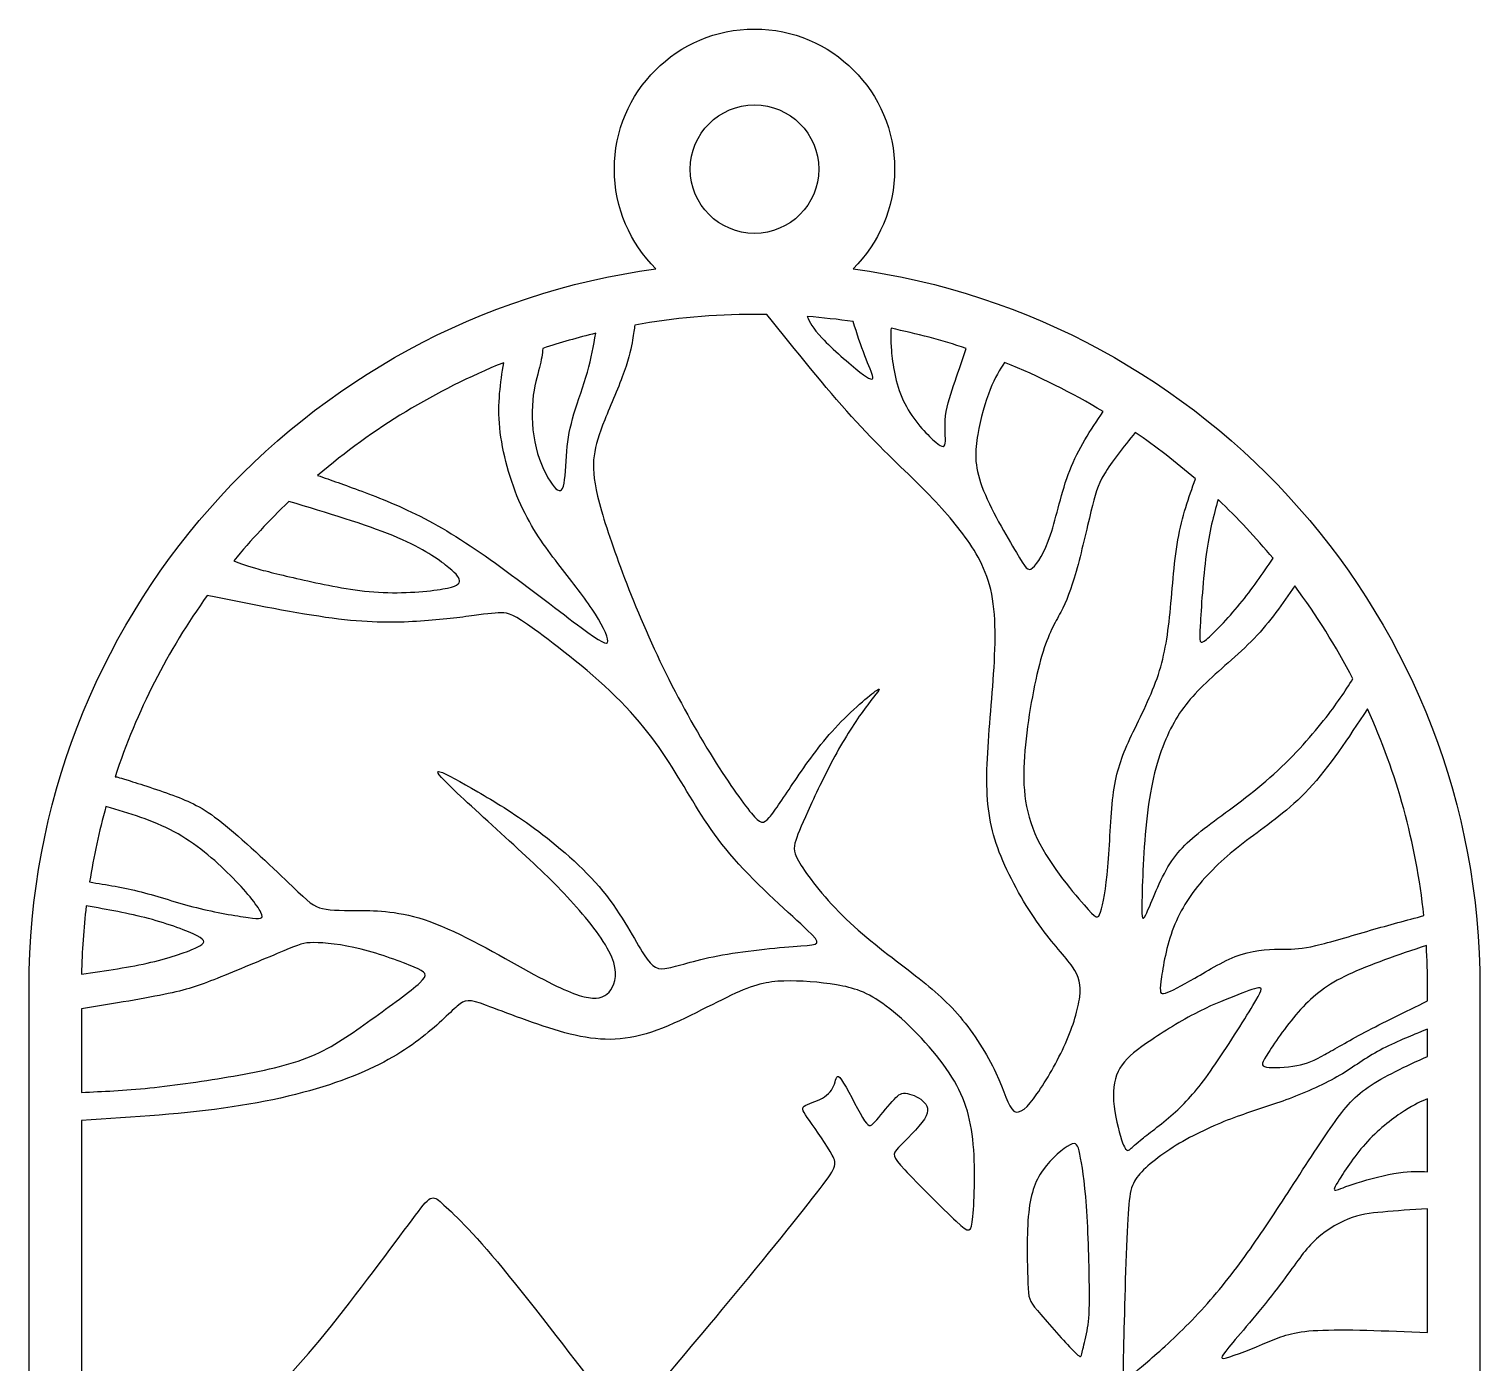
# Model space of a CAD drawing. Header units: centimetres. Extents: x 1 to 126, y -110 to -2.
# Drawn here: x 57.67 to 64.21, y -8.53 to -2.52 of the extents above; entities that cross this region are included whole.
import ezdxf

# ---------------------------------------------------------------- set-up
doc = ezdxf.new("R2010")
doc.units = ezdxf.units.CM
doc.header["$MEASUREMENT"] = 0
doc.layers.add('layer 1', color=7, linetype='Continuous')

msp = doc.modelspace()

# ---------------------------------------------------------------- linework, layer by layer
at = {"layer": 'layer 1', "color": 250}
for points, knots in [([(60.50018, -3.59826), (58.90458, -3.81498), (57.67475, -5.18259), (57.67475, -6.83763), (57.67475, -6.83763), (57.67475, -6.83763), (57.67475, -12.51751), (57.67475, -12.51751), (57.67475, -12.51751), (57.67475, -12.51751), (64.21377, -12.51751), (64.21377, -12.51751), (64.21377, -12.51751), (64.21377, -12.51751), (64.21377, -6.83763), (64.21377, -6.83763), (64.21377, -6.83763), (64.21377, -5.18259), (62.98395, -3.81498), (61.38834, -3.59826), (61.38834, -3.59826), (61.50413, -3.48376), (61.57589, -3.32485), (61.57589, -3.14914), (61.57589, -3.14914), (61.57589, -2.80029), (61.29311, -2.51751), (60.94426, -2.51751), (60.94426, -2.51751), (60.59541, -2.51751), (60.31263, -2.80029), (60.31263, -3.14914), (60.31263, -3.14914), (60.31263, -3.32485), (60.38439, -3.48376), (60.50018, -3.59826)], [0, 0, 0, 0, 0.1, 0.1, 0.1, 0.1, 0.2, 0.2, 0.2, 0.2, 0.3, 0.3, 0.3, 0.3, 0.4, 0.4, 0.4, 0.4, 0.5, 0.5, 0.5, 0.5, 0.6, 0.6, 0.6, 0.6, 0.7, 0.7, 0.7, 0.7, 0.8, 0.8, 0.8, 0.8, 1, 1, 1, 1]), ([(60.94426, -3.43861), (61.10413, -3.43861), (61.23373, -3.30901), (61.23373, -3.14914), (61.23373, -3.14914), (61.23373, -2.98927), (61.10413, -2.85967), (60.94426, -2.85967), (60.94426, -2.85967), (60.78439, -2.85967), (60.65479, -2.98927), (60.65479, -3.14914), (60.65479, -3.14914), (60.65479, -3.30901), (60.78439, -3.43861), (60.94426, -3.43861)], [0, 0, 0, 0, 0.2, 0.2, 0.2, 0.2, 0.4, 0.4, 0.4, 0.4, 0.6, 0.6, 0.6, 0.6, 1, 1, 1, 1]), ([(60.40467, -3.85193), (60.57978, -3.8205), (60.7601, -3.80409), (60.94426, -3.80409), (60.94426, -3.80409), (60.96299, -3.80409), (60.98167, -3.80426), (61.00031, -3.80459), (61.00031, -3.80459), (61.13232, -3.96944), (61.26433, -4.13428), (61.38201, -4.26421), (61.38201, -4.26421), (61.4997, -4.39415), (61.60305, -4.48919), (61.68733, -4.57312), (61.68733, -4.57312), (61.77162, -4.65706), (61.83683, -4.7299), (61.89336, -4.80759), (61.89336, -4.80759), (61.9499, -4.88528), (61.99777, -4.96783), (62.01718, -5.08611), (62.01718, -5.08611), (62.03661, -5.20438), (62.02759, -5.35838), (62.0158, -5.50856), (62.0158, -5.50856), (62.004, -5.65874), (61.98944, -5.80511), (61.99152, -5.92582), (61.99152, -5.92582), (61.9936, -6.04652), (62.01233, -6.14155), (62.05534, -6.24734), (62.05534, -6.24734), (62.09835, -6.35313), (62.16564, -6.46967), (62.22738, -6.55604), (62.22738, -6.55604), (62.28911, -6.6424), (62.3453, -6.69859), (62.37721, -6.74437), (62.37721, -6.74437), (62.40912, -6.79015), (62.41675, -6.82553), (62.40981, -6.88033), (62.40981, -6.88033), (62.40288, -6.93513), (62.38138, -7.00936), (62.34565, -7.08983), (62.34565, -7.08983), (62.30992, -7.1703), (62.25998, -7.25701), (62.21731, -7.31771), (62.21731, -7.31771), (62.17465, -7.3784), (62.13927, -7.41308), (62.11326, -7.39471), (62.11326, -7.39471), (62.08725, -7.37632), (62.0706, -7.30487), (62.0321, -7.22197), (62.0321, -7.22197), (61.9936, -7.13908), (61.93325, -7.04474), (61.87047, -6.97017), (61.87047, -6.97017), (61.8077, -6.89559), (61.74248, -6.84079), (61.65334, -6.77177), (61.65334, -6.77177), (61.5642, -6.70275), (61.45114, -6.61951), (61.35784, -6.53002), (61.35784, -6.53002), (61.26453, -6.44053), (61.19101, -6.34481), (61.15458, -6.28723), (61.15458, -6.28723), (61.11817, -6.22965), (61.11886, -6.21023), (61.12996, -6.17555), (61.12996, -6.17555), (61.14106, -6.14086), (61.16256, -6.09091), (61.19655, -6.01738), (61.19655, -6.01738), (61.23054, -5.94385), (61.27702, -5.84674), (61.3235, -5.76418), (61.3235, -5.76418), (61.36998, -5.68164), (61.41646, -5.61366), (61.4546, -5.56301), (61.4546, -5.56301), (61.49276, -5.51238), (61.52258, -5.47908), (61.4945, -5.49851), (61.4945, -5.49851), (61.4664, -5.51792), (61.38038, -5.59007), (61.30789, -5.66846), (61.30789, -5.66846), (61.2354, -5.74684), (61.17643, -5.83147), (61.12684, -5.905), (61.12684, -5.905), (61.07724, -5.97854), (61.03701, -6.04097), (61.01065, -6.07184), (61.01065, -6.07184), (60.98428, -6.10271), (60.9718, -6.10201), (60.93052, -6.05241), (60.93052, -6.05241), (60.88925, -6.00282), (60.81919, -5.90431), (60.74392, -5.78188), (60.74392, -5.78188), (60.66865, -5.65944), (60.58819, -5.51307), (60.51813, -5.36636), (60.51813, -5.36636), (60.44806, -5.21964), (60.3884, -5.07258), (60.34054, -4.94389), (60.34054, -4.94389), (60.29268, -4.81522), (60.2566, -4.70493), (60.23718, -4.62377), (60.23718, -4.62377), (60.21776, -4.5426), (60.21499, -4.49057), (60.22123, -4.44132), (60.22123, -4.44132), (60.22748, -4.39207), (60.24273, -4.34559), (60.26944, -4.279), (60.26944, -4.279), (60.29615, -4.21241), (60.33429, -4.12569), (60.35753, -4.06049), (60.35753, -4.06049), (60.38077, -3.99528), (60.38909, -3.95158), (60.39446, -3.92041), (60.39446, -3.92041), (60.39984, -3.88923), (60.40225, -3.87057), (60.40467, -3.85193)], [0, 0, 0, 0, 0.025641, 0.025641, 0.025641, 0.025641, 0.0512821, 0.0512821, 0.0512821, 0.0512821, 0.0769231, 0.0769231, 0.0769231, 0.0769231, 0.1025641, 0.1025641, 0.1025641, 0.1025641, 0.1282051, 0.1282051, 0.1282051, 0.1282051, 0.1538462, 0.1538462, 0.1538462, 0.1538462, 0.1794872, 0.1794872, 0.1794872, 0.1794872, 0.2051282, 0.2051282, 0.2051282, 0.2051282, 0.2307692, 0.2307692, 0.2307692, 0.2307692, 0.2564103, 0.2564103, 0.2564103, 0.2564103, 0.2820513, 0.2820513, 0.2820513, 0.2820513, 0.3076923, 0.3076923, 0.3076923, 0.3076923, 0.3333333, 0.3333333, 0.3333333, 0.3333333, 0.3589744, 0.3589744, 0.3589744, 0.3589744, 0.3846154, 0.3846154, 0.3846154, 0.3846154, 0.4102564, 0.4102564, 0.4102564, 0.4102564, 0.4358974, 0.4358974, 0.4358974, 0.4358974, 0.4615385, 0.4615385, 0.4615385, 0.4615385, 0.4871795, 0.4871795, 0.4871795, 0.4871795, 0.5128205, 0.5128205, 0.5128205, 0.5128205, 0.5384615, 0.5384615, 0.5384615, 0.5384615, 0.5641026, 0.5641026, 0.5641026, 0.5641026, 0.5897436, 0.5897436, 0.5897436, 0.5897436, 0.6153846, 0.6153846, 0.6153846, 0.6153846, 0.6410256, 0.6410256, 0.6410256, 0.6410256, 0.6666667, 0.6666667, 0.6666667, 0.6666667, 0.6923077, 0.6923077, 0.6923077, 0.6923077, 0.7179487, 0.7179487, 0.7179487, 0.7179487, 0.7435897, 0.7435897, 0.7435897, 0.7435897, 0.7692308, 0.7692308, 0.7692308, 0.7692308, 0.7948718, 0.7948718, 0.7948718, 0.7948718, 0.8205128, 0.8205128, 0.8205128, 0.8205128, 0.8461538, 0.8461538, 0.8461538, 0.8461538, 0.8717949, 0.8717949, 0.8717949, 0.8717949, 0.8974359, 0.8974359, 0.8974359, 0.8974359, 0.9230769, 0.9230769, 0.9230769, 0.9230769, 0.9487179, 0.9487179, 0.9487179, 0.9487179, 1, 1, 1, 1]), ([(61.47715, -4.0865), (61.47888, -4.1028), (61.4657, -4.10003), (61.41957, -4.06396), (61.41957, -4.06396), (61.37345, -4.02788), (61.29437, -3.95851), (61.24932, -3.91119), (61.24932, -3.91119), (61.20426, -3.86386), (61.19324, -3.83857), (61.18222, -3.81328), (61.18222, -3.81328), (61.25163, -3.81866), (61.3204, -3.82639), (61.38843, -3.83637), (61.38843, -3.83637), (61.40632, -3.89072), (61.42422, -3.94508), (61.4415, -3.98996), (61.4415, -3.98996), (61.45877, -4.03482), (61.47542, -4.07019), (61.47715, -4.0865)], [0, 0, 0, 0, 0.1428571, 0.1428571, 0.1428571, 0.1428571, 0.2857143, 0.2857143, 0.2857143, 0.2857143, 0.4285714, 0.4285714, 0.4285714, 0.4285714, 0.5714286, 0.5714286, 0.5714286, 0.5714286, 0.7142857, 0.7142857, 0.7142857, 0.7142857, 1, 1, 1, 1]), ([(60.19173, -4.06357), (60.17406, -4.12569), (60.1484, -4.19367), (60.1307, -4.25264), (60.1307, -4.25264), (60.11301, -4.3116), (60.1033, -4.36155), (60.09809, -4.42051), (60.09809, -4.42051), (60.0929, -4.47947), (60.0922, -4.54746), (60.08318, -4.57833), (60.08318, -4.57833), (60.07416, -4.60919), (60.05682, -4.60295), (60.03254, -4.56966), (60.03254, -4.56966), (60.00826, -4.53636), (59.97705, -4.47601), (59.95971, -4.4056), (59.95971, -4.4056), (59.94236, -4.33519), (59.9389, -4.25472), (59.94479, -4.1909), (59.94479, -4.1909), (59.95069, -4.12708), (59.96595, -4.07991), (59.97515, -4.04369), (59.97515, -4.04369), (59.98436, -4.00749), (59.98751, -3.98224), (59.99067, -3.95699), (59.99067, -3.95699), (60.06869, -3.93117), (60.14812, -3.90844), (60.22881, -3.88894), (60.22881, -3.88894), (60.21911, -3.9452), (60.20942, -4.00145), (60.19173, -4.06357)], [0, 0, 0, 0, 0.0909091, 0.0909091, 0.0909091, 0.0909091, 0.1818182, 0.1818182, 0.1818182, 0.1818182, 0.2727273, 0.2727273, 0.2727273, 0.2727273, 0.3636364, 0.3636364, 0.3636364, 0.3636364, 0.4545455, 0.4545455, 0.4545455, 0.4545455, 0.5454545, 0.5454545, 0.5454545, 0.5454545, 0.6363636, 0.6363636, 0.6363636, 0.6363636, 0.7272727, 0.7272727, 0.7272727, 0.7272727, 0.8181818, 0.8181818, 0.8181818, 0.8181818, 1, 1, 1, 1]), ([(61.61415, -4.19125), (61.57808, -4.1139), (61.56629, -4.02441), (61.56128, -3.96828), (61.56128, -3.96828), (61.55627, -3.91215), (61.55804, -3.88935), (61.55982, -3.86657), (61.55982, -3.86657), (61.67511, -3.89033), (61.78802, -3.92064), (61.89813, -3.95708), (61.89813, -3.95708), (61.8821, -4.00519), (61.86605, -4.0533), (61.84831, -4.10441), (61.84831, -4.10441), (61.83058, -4.15552), (61.81116, -4.20963), (61.80526, -4.26131), (61.80526, -4.26131), (61.79937, -4.31299), (61.807, -4.36224), (61.80353, -4.38478), (61.80353, -4.38478), (61.80006, -4.40733), (61.7855, -4.40317), (61.74803, -4.36849), (61.74803, -4.36849), (61.71058, -4.3338), (61.65023, -4.26859), (61.61415, -4.19125)], [0, 0, 0, 0, 0.1111111, 0.1111111, 0.1111111, 0.1111111, 0.2222222, 0.2222222, 0.2222222, 0.2222222, 0.3333333, 0.3333333, 0.3333333, 0.3333333, 0.4444444, 0.4444444, 0.4444444, 0.4444444, 0.5555556, 0.5555556, 0.5555556, 0.5555556, 0.6666667, 0.6666667, 0.6666667, 0.6666667, 0.7777778, 0.7777778, 0.7777778, 0.7777778, 1, 1, 1, 1]), ([(59.79622, -4.31461), (59.8071, -4.42537), (59.84317, -4.55578), (59.89138, -4.66226), (59.89138, -4.66226), (59.93959, -4.76875), (59.99994, -4.85129), (60.05752, -4.92621), (60.05752, -4.92621), (60.1151, -5.00112), (60.1699, -5.06842), (60.21221, -5.13189), (60.21221, -5.13189), (60.25452, -5.19536), (60.28436, -5.25502), (60.28366, -5.27653), (60.28366, -5.27653), (60.28297, -5.29803), (60.25175, -5.28138), (60.16331, -5.21582), (60.16331, -5.21582), (60.07486, -5.15027), (59.92918, -5.03581), (59.80085, -4.94286), (59.80085, -4.94286), (59.67252, -4.84991), (59.56153, -4.77845), (59.45678, -4.72366), (59.45678, -4.72366), (59.35204, -4.66885), (59.25353, -4.6307), (59.17437, -4.60113), (59.17437, -4.60113), (59.09521, -4.57155), (59.0354, -4.55055), (58.97557, -4.52955), (58.97557, -4.52955), (59.2237, -4.31773), (59.50639, -4.1452), (59.81401, -4.02162), (59.81401, -4.02162), (59.79969, -4.11273), (59.78535, -4.20385), (59.79622, -4.31461)], [0, 0, 0, 0, 0.0833333, 0.0833333, 0.0833333, 0.0833333, 0.1666667, 0.1666667, 0.1666667, 0.1666667, 0.25, 0.25, 0.25, 0.25, 0.3333333, 0.3333333, 0.3333333, 0.3333333, 0.4166667, 0.4166667, 0.4166667, 0.4166667, 0.5, 0.5, 0.5, 0.5, 0.5833333, 0.5833333, 0.5833333, 0.5833333, 0.6666667, 0.6666667, 0.6666667, 0.6666667, 0.75, 0.75, 0.75, 0.75, 0.8333333, 0.8333333, 0.8333333, 0.8333333, 1, 1, 1, 1]), ([(61.95024, -4.34559), (61.96308, -4.27414), (61.98458, -4.19715), (62.00622, -4.14201), (62.00622, -4.14201), (62.02786, -4.08689), (62.04962, -4.05362), (62.07139, -4.02036), (62.07139, -4.02036), (62.22603, -4.08229), (62.37439, -4.15658), (62.51524, -4.242), (62.51524, -4.242), (62.45929, -4.32555), (62.40333, -4.4091), (62.36495, -4.50672), (62.36495, -4.50672), (62.32657, -4.60434), (62.30576, -4.71602), (62.27871, -4.79718), (62.27871, -4.79718), (62.25165, -4.87834), (62.21835, -4.92898), (62.19719, -4.94667), (62.19719, -4.94667), (62.17604, -4.96436), (62.16703, -4.94911), (62.12437, -4.87731), (62.12437, -4.87731), (62.0817, -4.80551), (62.00539, -4.67717), (61.96932, -4.58007), (61.96932, -4.58007), (61.93325, -4.48295), (61.93741, -4.41704), (61.95024, -4.34559)], [0, 0, 0, 0, 0.1, 0.1, 0.1, 0.1, 0.2, 0.2, 0.2, 0.2, 0.3, 0.3, 0.3, 0.3, 0.4, 0.4, 0.4, 0.4, 0.5, 0.5, 0.5, 0.5, 0.6, 0.6, 0.6, 0.6, 0.7, 0.7, 0.7, 0.7, 0.8, 0.8, 0.8, 0.8, 1, 1, 1, 1]), ([(62.2076, -6.14294), (62.15245, -6.01461), (62.15107, -5.88627), (62.16529, -5.74338), (62.16529, -5.74338), (62.17952, -5.60048), (62.20934, -5.44301), (62.23917, -5.34174), (62.23917, -5.34174), (62.269, -5.24046), (62.29882, -5.19536), (62.32415, -5.14645), (62.32415, -5.14645), (62.34947, -5.09755), (62.37028, -5.04483), (62.39351, -4.96263), (62.39351, -4.96263), (62.41675, -4.88043), (62.44241, -4.76875), (62.46046, -4.69279), (62.46046, -4.69279), (62.47849, -4.61683), (62.48889, -4.57659), (62.52092, -4.52303), (62.52092, -4.52303), (62.55296, -4.46947), (62.60661, -4.40259), (62.66027, -4.33571), (62.66027, -4.33571), (62.75466, -4.40056), (62.84519, -4.47063), (62.93146, -4.54548), (62.93146, -4.54548), (62.90117, -4.62915), (62.87089, -4.71282), (62.85227, -4.82021), (62.85227, -4.82021), (62.83366, -4.9276), (62.82672, -5.0587), (62.81493, -5.169), (62.81493, -5.169), (62.80313, -5.2793), (62.78649, -5.36878), (62.75215, -5.46173), (62.75215, -5.46173), (62.71781, -5.5547), (62.66578, -5.65111), (62.62936, -5.73193), (62.62936, -5.73193), (62.59295, -5.81274), (62.57214, -5.87795), (62.56035, -5.97368), (62.56035, -5.97368), (62.54856, -6.06941), (62.54577, -6.19566), (62.53711, -6.29417), (62.53711, -6.29417), (62.52843, -6.39267), (62.51387, -6.46343), (62.50347, -6.49776), (62.50347, -6.49776), (62.49306, -6.5321), (62.48681, -6.53002), (62.42923, -6.46481), (62.42923, -6.46481), (62.37166, -6.39961), (62.26275, -6.27127), (62.2076, -6.14294)], [0, 0, 0, 0, 0.0555556, 0.0555556, 0.0555556, 0.0555556, 0.1111111, 0.1111111, 0.1111111, 0.1111111, 0.1666667, 0.1666667, 0.1666667, 0.1666667, 0.2222222, 0.2222222, 0.2222222, 0.2222222, 0.2777778, 0.2777778, 0.2777778, 0.2777778, 0.3333333, 0.3333333, 0.3333333, 0.3333333, 0.3888889, 0.3888889, 0.3888889, 0.3888889, 0.4444444, 0.4444444, 0.4444444, 0.4444444, 0.5, 0.5, 0.5, 0.5, 0.5555556, 0.5555556, 0.5555556, 0.5555556, 0.6111111, 0.6111111, 0.6111111, 0.6111111, 0.6666667, 0.6666667, 0.6666667, 0.6666667, 0.7222222, 0.7222222, 0.7222222, 0.7222222, 0.7777778, 0.7777778, 0.7777778, 0.7777778, 0.8333333, 0.8333333, 0.8333333, 0.8333333, 0.8888889, 0.8888889, 0.8888889, 0.8888889, 1, 1, 1, 1]), ([(62.97962, -4.88668), (62.99377, -4.78125), (63.01377, -4.70982), (63.03376, -4.63839), (63.03376, -4.63839), (63.12135, -4.72163), (63.20397, -4.81006), (63.28113, -4.90316), (63.28113, -4.90316), (63.23418, -4.97235), (63.18722, -5.04154), (63.13183, -5.10909), (63.13183, -5.10909), (63.07645, -5.17663), (63.01263, -5.24254), (62.98071, -5.26924), (62.98071, -5.26924), (62.94881, -5.29595), (62.94881, -5.28346), (62.95297, -5.20751), (62.95297, -5.20751), (62.95713, -5.13154), (62.96546, -4.99211), (62.97962, -4.88668)], [0, 0, 0, 0, 0.1428571, 0.1428571, 0.1428571, 0.1428571, 0.2857143, 0.2857143, 0.2857143, 0.2857143, 0.4285714, 0.4285714, 0.4285714, 0.4285714, 0.5714286, 0.5714286, 0.5714286, 0.5714286, 0.7142857, 0.7142857, 0.7142857, 0.7142857, 1, 1, 1, 1]), ([(59.55217, -4.93384), (59.59621, -4.96783), (59.61286, -4.98725), (59.61459, -5.00286), (59.61459, -5.00286), (59.61633, -5.01847), (59.60315, -5.03026), (59.53968, -5.04136), (59.53968, -5.04136), (59.47621, -5.05246), (59.36245, -5.06286), (59.24972, -5.05627), (59.24972, -5.05627), (59.13699, -5.04969), (59.02531, -5.0261), (58.93166, -5.00529), (58.93166, -5.00529), (58.83801, -4.98448), (58.7624, -4.96644), (58.70977, -4.95183), (58.70977, -4.95183), (58.65714, -4.9372), (58.62748, -4.92599), (58.59782, -4.91479), (58.59782, -4.91479), (58.675, -4.82071), (58.75774, -4.73136), (58.84551, -4.64723), (58.84551, -4.64723), (59.01875, -4.69907), (59.19198, -4.7509), (59.31432, -4.80109), (59.31432, -4.80109), (59.43666, -4.85129), (59.50812, -4.89985), (59.55217, -4.93384)], [0, 0, 0, 0, 0.1, 0.1, 0.1, 0.1, 0.2, 0.2, 0.2, 0.2, 0.3, 0.3, 0.3, 0.3, 0.4, 0.4, 0.4, 0.4, 0.5, 0.5, 0.5, 0.5, 0.6, 0.6, 0.6, 0.6, 0.7, 0.7, 0.7, 0.7, 0.8, 0.8, 0.8, 0.8, 1, 1, 1, 1]), ([(62.7081, -6.50956), (62.68937, -6.54736), (62.68798, -6.52101), (62.69075, -6.42146), (62.69075, -6.42146), (62.69354, -6.32191), (62.70047, -6.14919), (62.72024, -6.01114), (62.72024, -6.01114), (62.74001, -5.87309), (62.77261, -5.76974), (62.81215, -5.68719), (62.81215, -5.68719), (62.85169, -5.60464), (62.89817, -5.5429), (62.96615, -5.47666), (62.96615, -5.47666), (63.03413, -5.41041), (63.12362, -5.33965), (63.19603, -5.2641), (63.19603, -5.2641), (63.26844, -5.18856), (63.32379, -5.10822), (63.37912, -5.02788), (63.37912, -5.02788), (63.47733, -5.15979), (63.56506, -5.29996), (63.6411, -5.44715), (63.6411, -5.44715), (63.60527, -5.50288), (63.56942, -5.55862), (63.50884, -5.6347), (63.50884, -5.6347), (63.44827, -5.71078), (63.36294, -5.80719), (63.26721, -5.89183), (63.26721, -5.89183), (63.17148, -5.97645), (63.06535, -6.04929), (62.98558, -6.10999), (62.98558, -6.10999), (62.9058, -6.17069), (62.85239, -6.21925), (62.80764, -6.29452), (62.80764, -6.29452), (62.7629, -6.36977), (62.72683, -6.47175), (62.7081, -6.50956)], [0, 0, 0, 0, 0.0769231, 0.0769231, 0.0769231, 0.0769231, 0.1538462, 0.1538462, 0.1538462, 0.1538462, 0.2307692, 0.2307692, 0.2307692, 0.2307692, 0.3076923, 0.3076923, 0.3076923, 0.3076923, 0.3846154, 0.3846154, 0.3846154, 0.3846154, 0.4615385, 0.4615385, 0.4615385, 0.4615385, 0.5384615, 0.5384615, 0.5384615, 0.5384615, 0.6153846, 0.6153846, 0.6153846, 0.6153846, 0.6923077, 0.6923077, 0.6923077, 0.6923077, 0.7692308, 0.7692308, 0.7692308, 0.7692308, 0.8461538, 0.8461538, 0.8461538, 0.8461538, 1, 1, 1, 1]), ([(60.34158, -5.54914), (60.46541, -5.6747), (60.54379, -5.7954), (60.61385, -5.9109), (60.61385, -5.9109), (60.68392, -6.0264), (60.74566, -6.1367), (60.85283, -6.25844), (60.85283, -6.25844), (60.96001, -6.38018), (61.11262, -6.51337), (61.18199, -6.57927), (61.18199, -6.57927), (61.25135, -6.64517), (61.23749, -6.64379), (61.15354, -6.65002), (61.15354, -6.65002), (61.06961, -6.65627), (60.91561, -6.67014), (60.80011, -6.69095), (60.80011, -6.69095), (60.68461, -6.71177), (60.60762, -6.73951), (60.55801, -6.74957), (60.55801, -6.74957), (60.50841, -6.75962), (60.48622, -6.752), (60.44633, -6.68992), (60.44633, -6.68992), (60.40645, -6.62783), (60.34887, -6.51129), (60.26042, -6.40307), (60.26042, -6.40307), (60.17198, -6.29486), (60.05266, -6.19497), (59.95277, -6.12109), (59.95277, -6.12109), (59.85288, -6.04722), (59.77241, -5.99934), (59.69714, -5.95564), (59.69714, -5.95564), (59.62188, -5.91194), (59.55182, -5.8724), (59.52684, -5.86512), (59.52684, -5.86512), (59.50187, -5.85784), (59.52199, -5.88281), (59.59136, -5.94871), (59.59136, -5.94871), (59.66072, -6.01461), (59.77935, -6.12143), (59.87785, -6.21231), (59.87785, -6.21231), (59.97635, -6.30318), (60.05474, -6.3781), (60.12862, -6.4603), (60.12862, -6.4603), (60.2025, -6.54251), (60.27187, -6.63199), (60.30065, -6.70067), (60.30065, -6.70067), (60.32944, -6.76934), (60.31766, -6.8172), (60.29684, -6.84773), (60.29684, -6.84773), (60.27603, -6.87825), (60.2462, -6.89143), (60.19591, -6.88345), (60.19591, -6.88345), (60.14561, -6.87548), (60.07486, -6.84635), (59.95034, -6.77871), (59.95034, -6.77871), (59.82582, -6.71107), (59.64754, -6.60494), (59.50638, -6.55014), (59.50638, -6.55014), (59.36521, -6.49534), (59.26117, -6.49186), (59.1793, -6.49083), (59.1793, -6.49083), (59.09745, -6.48979), (59.03779, -6.49117), (58.99755, -6.48215), (58.99755, -6.48215), (58.95733, -6.47314), (58.93652, -6.45371), (58.86056, -6.38122), (58.86056, -6.38122), (58.7846, -6.30873), (58.65349, -6.18317), (58.56019, -6.10722), (58.56019, -6.10722), (58.46689, -6.03125), (58.41139, -6.0049), (58.33717, -5.9768), (58.33717, -5.9768), (58.26295, -5.94871), (58.16999, -5.91888), (58.12108, -5.90372), (58.12108, -5.90372), (58.07217, -5.88858), (58.0673, -5.8881), (58.06244, -5.88762), (58.06244, -5.88762), (58.15961, -5.59267), (58.3008, -5.31772), (58.47822, -5.07053), (58.47822, -5.07053), (58.68163, -5.11168), (58.88503, -5.15283), (59.04084, -5.1734), (59.04084, -5.1734), (59.19665, -5.19397), (59.30486, -5.19397), (59.40301, -5.18877), (59.40301, -5.18877), (59.50118, -5.18357), (59.58928, -5.17316), (59.65621, -5.16449), (59.65621, -5.16449), (59.72316, -5.15582), (59.76894, -5.14888), (59.80259, -5.14888), (59.80259, -5.14888), (59.83623, -5.14888), (59.85774, -5.15582), (59.95311, -5.2245), (59.95311, -5.2245), (60.0485, -5.29317), (60.21776, -5.42358), (60.34158, -5.54914)], [0, 0, 0, 0, 0.0294118, 0.0294118, 0.0294118, 0.0294118, 0.0588235, 0.0588235, 0.0588235, 0.0588235, 0.0882353, 0.0882353, 0.0882353, 0.0882353, 0.1176471, 0.1176471, 0.1176471, 0.1176471, 0.1470588, 0.1470588, 0.1470588, 0.1470588, 0.1764706, 0.1764706, 0.1764706, 0.1764706, 0.2058824, 0.2058824, 0.2058824, 0.2058824, 0.2352941, 0.2352941, 0.2352941, 0.2352941, 0.2647059, 0.2647059, 0.2647059, 0.2647059, 0.2941176, 0.2941176, 0.2941176, 0.2941176, 0.3235294, 0.3235294, 0.3235294, 0.3235294, 0.3529412, 0.3529412, 0.3529412, 0.3529412, 0.3823529, 0.3823529, 0.3823529, 0.3823529, 0.4117647, 0.4117647, 0.4117647, 0.4117647, 0.4411765, 0.4411765, 0.4411765, 0.4411765, 0.4705882, 0.4705882, 0.4705882, 0.4705882, 0.5, 0.5, 0.5, 0.5, 0.5294118, 0.5294118, 0.5294118, 0.5294118, 0.5588235, 0.5588235, 0.5588235, 0.5588235, 0.5882353, 0.5882353, 0.5882353, 0.5882353, 0.6176471, 0.6176471, 0.6176471, 0.6176471, 0.6470588, 0.6470588, 0.6470588, 0.6470588, 0.6764706, 0.6764706, 0.6764706, 0.6764706, 0.7058824, 0.7058824, 0.7058824, 0.7058824, 0.7352941, 0.7352941, 0.7352941, 0.7352941, 0.7647059, 0.7647059, 0.7647059, 0.7647059, 0.7941176, 0.7941176, 0.7941176, 0.7941176, 0.8235294, 0.8235294, 0.8235294, 0.8235294, 0.8529412, 0.8529412, 0.8529412, 0.8529412, 0.8823529, 0.8823529, 0.8823529, 0.8823529, 0.9117647, 0.9117647, 0.9117647, 0.9117647, 0.9411765, 0.9411765, 0.9411765, 0.9411765, 1, 1, 1, 1]), ([(62.77608, -6.81062), (62.78232, -6.75962), (62.79689, -6.66668), (62.82707, -6.58309), (62.82707, -6.58309), (62.85724, -6.4995), (62.90303, -6.42527), (62.96234, -6.35694), (62.96234, -6.35694), (63.02165, -6.28861), (63.09448, -6.22619), (63.17738, -6.16375), (63.17738, -6.16375), (63.26028, -6.10132), (63.35323, -6.03889), (63.44311, -5.94194), (63.44311, -5.94194), (63.53299, -5.84499), (63.6198, -5.71352), (63.70661, -5.58205), (63.70661, -5.58205), (63.83825, -5.87125), (63.92584, -6.18475), (63.96075, -6.51397), (63.96075, -6.51397), (63.88357, -6.53458), (63.80639, -6.55519), (63.71993, -6.58007), (63.71993, -6.58007), (63.63348, -6.60494), (63.53775, -6.63407), (63.47393, -6.64899), (63.47393, -6.64899), (63.41011, -6.66391), (63.37821, -6.6646), (63.32826, -6.66495), (63.32826, -6.66495), (63.27832, -6.66529), (63.21033, -6.66529), (63.13818, -6.68888), (63.13818, -6.68888), (63.06605, -6.71246), (62.98974, -6.75963), (62.92835, -6.79535), (62.92835, -6.79535), (62.86695, -6.83108), (62.82048, -6.85536), (62.7962, -6.86299), (62.7962, -6.86299), (62.77192, -6.87062), (62.76983, -6.8616), (62.77608, -6.81062)], [0, 0, 0, 0, 0.0714286, 0.0714286, 0.0714286, 0.0714286, 0.1428571, 0.1428571, 0.1428571, 0.1428571, 0.2142857, 0.2142857, 0.2142857, 0.2142857, 0.2857143, 0.2857143, 0.2857143, 0.2857143, 0.3571429, 0.3571429, 0.3571429, 0.3571429, 0.4285714, 0.4285714, 0.4285714, 0.4285714, 0.5, 0.5, 0.5, 0.5, 0.5714286, 0.5714286, 0.5714286, 0.5714286, 0.6428571, 0.6428571, 0.6428571, 0.6428571, 0.7142857, 0.7142857, 0.7142857, 0.7142857, 0.7857143, 0.7857143, 0.7857143, 0.7857143, 0.8571429, 0.8571429, 0.8571429, 0.8571429, 1, 1, 1, 1]), ([(58.32826, -6.13569), (58.42457, -6.18803), (58.51198, -6.26225), (58.58169, -6.33197), (58.58169, -6.33197), (58.65141, -6.40168), (58.70344, -6.46689), (58.72008, -6.49915), (58.72008, -6.49915), (58.73673, -6.53141), (58.71801, -6.53071), (58.66286, -6.52274), (58.66286, -6.52274), (58.60771, -6.51475), (58.51614, -6.4995), (58.42908, -6.47765), (58.42908, -6.47765), (58.34203, -6.45579), (58.25947, -6.42735), (58.18001, -6.40702), (58.18001, -6.40702), (58.10054, -6.38667), (58.02415, -6.37442), (57.94776, -6.36218), (57.94776, -6.36218), (57.96594, -6.24663), (57.99066, -6.13325), (58.0215, -6.02242), (58.0215, -6.02242), (58.12673, -6.05288), (58.23194, -6.08334), (58.32826, -6.13569)], [0, 0, 0, 0, 0.1111111, 0.1111111, 0.1111111, 0.1111111, 0.2222222, 0.2222222, 0.2222222, 0.2222222, 0.3333333, 0.3333333, 0.3333333, 0.3333333, 0.4444444, 0.4444444, 0.4444444, 0.4444444, 0.5555556, 0.5555556, 0.5555556, 0.5555556, 0.6666667, 0.6666667, 0.6666667, 0.6666667, 0.7777778, 0.7777778, 0.7777778, 0.7777778, 1, 1, 1, 1]), ([(58.21392, -6.52731), (58.30456, -6.55153), (58.39058, -6.58343), (58.4322, -6.60493), (58.4322, -6.60493), (58.47382, -6.62644), (58.47105, -6.63754), (58.43186, -6.65662), (58.43186, -6.65662), (58.39266, -6.6757), (58.31705, -6.70275), (58.22422, -6.72426), (58.22422, -6.72426), (58.13139, -6.74576), (58.02134, -6.76172), (57.9113, -6.77768), (57.9113, -6.77768), (57.91331, -6.67378), (57.92055, -6.57117), (57.93275, -6.47009), (57.93275, -6.47009), (58.02801, -6.4866), (58.12328, -6.50311), (58.21392, -6.52731)], [0, 0, 0, 0, 0.1428571, 0.1428571, 0.1428571, 0.1428571, 0.2857143, 0.2857143, 0.2857143, 0.2857143, 0.4285714, 0.4285714, 0.4285714, 0.4285714, 0.5714286, 0.5714286, 0.5714286, 0.5714286, 0.7142857, 0.7142857, 0.7142857, 0.7142857, 1, 1, 1, 1]), ([(57.91072, -6.93375), (58.05703, -6.91016), (58.20334, -6.88658), (58.30182, -6.86542), (58.30182, -6.86542), (58.40029, -6.84426), (58.45093, -6.82553), (58.53868, -6.79016), (58.53868, -6.79016), (58.62643, -6.75478), (58.7513, -6.70275), (58.8224, -6.67292), (58.8224, -6.67292), (58.89351, -6.64309), (58.91085, -6.63546), (58.95837, -6.63546), (58.95837, -6.63546), (59.00589, -6.63546), (59.08358, -6.64309), (59.17098, -6.66494), (59.17098, -6.66494), (59.25838, -6.68679), (59.3555, -6.72287), (59.40996, -6.74576), (59.40996, -6.74576), (59.46442, -6.76865), (59.47621, -6.77836), (59.43596, -6.81616), (59.43596, -6.81616), (59.39574, -6.85397), (59.30348, -6.91987), (59.21642, -6.98265), (59.21642, -6.98265), (59.12937, -7.04543), (59.04751, -7.10509), (58.94623, -7.14741), (58.94623, -7.14741), (58.84495, -7.18972), (58.72425, -7.21469), (58.5966, -7.23689), (58.5966, -7.23689), (58.46897, -7.25909), (58.33439, -7.27851), (58.21892, -7.2903), (58.21892, -7.2903), (58.10345, -7.3021), (58.00708, -7.30626), (57.91072, -7.31042), (57.91072, -7.31042), (57.91072, -7.31042), (57.91072, -6.93375), (57.91072, -6.93375)], [0, 0, 0, 0, 0.0714286, 0.0714286, 0.0714286, 0.0714286, 0.1428571, 0.1428571, 0.1428571, 0.1428571, 0.2142857, 0.2142857, 0.2142857, 0.2142857, 0.2857143, 0.2857143, 0.2857143, 0.2857143, 0.3571429, 0.3571429, 0.3571429, 0.3571429, 0.4285714, 0.4285714, 0.4285714, 0.4285714, 0.5, 0.5, 0.5, 0.5, 0.5714286, 0.5714286, 0.5714286, 0.5714286, 0.6428571, 0.6428571, 0.6428571, 0.6428571, 0.7142857, 0.7142857, 0.7142857, 0.7142857, 0.7857143, 0.7857143, 0.7857143, 0.7857143, 0.8571429, 0.8571429, 0.8571429, 0.8571429, 1, 1, 1, 1]), ([(63.25125, -7.19631), (63.22351, -7.19111), (63.22975, -7.17792), (63.26062, -7.13041), (63.26062, -7.13041), (63.29149, -7.08289), (63.34699, -7.00104), (63.4056, -6.93652), (63.4056, -6.93652), (63.46422, -6.872), (63.52596, -6.82484), (63.62088, -6.77971), (63.62088, -6.77971), (63.7158, -6.73459), (63.8439, -6.69151), (63.972, -6.64843), (63.972, -6.64843), (63.97586, -6.711), (63.97781, -6.77409), (63.97781, -6.83763), (63.97781, -6.83763), (63.97781, -6.83763), (63.97781, -6.89837), (63.97781, -6.89837), (63.97781, -6.89837), (63.87622, -6.94762), (63.77462, -6.99687), (63.69538, -7.03884), (63.69538, -7.03884), (63.61614, -7.08081), (63.55926, -7.11549), (63.51417, -7.14046), (63.51417, -7.14046), (63.46908, -7.16544), (63.43579, -7.1807), (63.38826, -7.18972), (63.38826, -7.18972), (63.34074, -7.19873), (63.27901, -7.20151), (63.25125, -7.19631)], [0, 0, 0, 0, 0.0909091, 0.0909091, 0.0909091, 0.0909091, 0.1818182, 0.1818182, 0.1818182, 0.1818182, 0.2727273, 0.2727273, 0.2727273, 0.2727273, 0.3636364, 0.3636364, 0.3636364, 0.3636364, 0.4545455, 0.4545455, 0.4545455, 0.4545455, 0.5454545, 0.5454545, 0.5454545, 0.5454545, 0.6363636, 0.6363636, 0.6363636, 0.6363636, 0.7272727, 0.7272727, 0.7272727, 0.7272727, 0.8181818, 0.8181818, 0.8181818, 0.8181818, 1, 1, 1, 1]), ([(58.5897, -7.37632), (58.7957, -7.3458), (58.9712, -7.30001), (59.11028, -7.24695), (59.11028, -7.24695), (59.24937, -7.19388), (59.35204, -7.13353), (59.43181, -7.07318), (59.43181, -7.07318), (59.51158, -7.01283), (59.56847, -6.95247), (59.60454, -6.92161), (59.60454, -6.92161), (59.64061, -6.89074), (59.65587, -6.88935), (59.73634, -6.91848), (59.73634, -6.91848), (59.8168, -6.94762), (59.96248, -7.00728), (60.08977, -7.04161), (60.08977, -7.04161), (60.21707, -7.07595), (60.32597, -7.08497), (60.45534, -7.04647), (60.45534, -7.04647), (60.58472, -7.00797), (60.73456, -6.92196), (60.83896, -6.8727), (60.83896, -6.8727), (60.94336, -6.82345), (61.00233, -6.81097), (61.0762, -6.80854), (61.0762, -6.80854), (61.15008, -6.8061), (61.23887, -6.81374), (61.31413, -6.82622), (61.31413, -6.82622), (61.38939, -6.83871), (61.45114, -6.85605), (61.53785, -6.92126), (61.53785, -6.92126), (61.62456, -6.98646), (61.73624, -7.09954), (61.80873, -7.2029), (61.80873, -7.2029), (61.88122, -7.30626), (61.91452, -7.3999), (61.92804, -7.522), (61.92804, -7.522), (61.94158, -7.64408), (61.93533, -7.79461), (61.92839, -7.87057), (61.92839, -7.87057), (61.92146, -7.94653), (61.91383, -7.94791), (61.85313, -7.89138), (61.85313, -7.89138), (61.79243, -7.83484), (61.67867, -7.72039), (61.62144, -7.65934), (61.62144, -7.65934), (61.56421, -7.5983), (61.56352, -7.59067), (61.59369, -7.55876), (61.59369, -7.55876), (61.62386, -7.52685), (61.68492, -7.47066), (61.70988, -7.43077), (61.70988, -7.43077), (61.73486, -7.39089), (61.72376, -7.3673), (61.7019, -7.34858), (61.7019, -7.34858), (61.68005, -7.32984), (61.64745, -7.31597), (61.62456, -7.31458), (61.62456, -7.31458), (61.60166, -7.3132), (61.58849, -7.32429), (61.5649, -7.35135), (61.5649, -7.35135), (61.54132, -7.3784), (61.50733, -7.42141), (61.48652, -7.44395), (61.48652, -7.44395), (61.4657, -7.4665), (61.45807, -7.46858), (61.43137, -7.42349), (61.43137, -7.42349), (61.40467, -7.3784), (61.35888, -7.28614), (61.33599, -7.25354), (61.33599, -7.25354), (61.31309, -7.22093), (61.31309, -7.24798), (61.30442, -7.27296), (61.30442, -7.27296), (61.29575, -7.29793), (61.27841, -7.32082), (61.25032, -7.33678), (61.25032, -7.33678), (61.22222, -7.35274), (61.18337, -7.36175), (61.16846, -7.37251), (61.16846, -7.37251), (61.15354, -7.38326), (61.16256, -7.39574), (61.19204, -7.43771), (61.19204, -7.43771), (61.22152, -7.47968), (61.27147, -7.55113), (61.29471, -7.59345), (61.29471, -7.59345), (61.31795, -7.63575), (61.31448, -7.64894), (61.22396, -7.76513), (61.22396, -7.76513), (61.13343, -7.88132), (60.95585, -8.10053), (60.79907, -8.28956), (60.79907, -8.28956), (60.6423, -8.47859), (60.50634, -8.63745), (60.43522, -8.71861), (60.43522, -8.71861), (60.36413, -8.79977), (60.35788, -8.80324), (60.25556, -8.67317), (60.25556, -8.67317), (60.15324, -8.5431), (59.95485, -8.27951), (59.81195, -8.10643), (59.81195, -8.10643), (59.66905, -7.93336), (59.58164, -7.8508), (59.53586, -7.81023), (59.53586, -7.81023), (59.49008, -7.76964), (59.48592, -7.77103), (59.40128, -7.88445), (59.40128, -7.88445), (59.31666, -7.99786), (59.15156, -8.22331), (59.01073, -8.3957), (59.01073, -8.3957), (58.86992, -8.56808), (58.75338, -8.68739), (58.68366, -8.75745), (58.68366, -8.75745), (58.61395, -8.82752), (58.59106, -8.84833), (58.58585, -8.85908), (58.58585, -8.85908), (58.58065, -8.86983), (58.59314, -8.87052), (58.61811, -8.86012), (58.61811, -8.86012), (58.64309, -8.84971), (58.68055, -8.82821), (58.69476, -8.82543), (58.69476, -8.82543), (58.70898, -8.82266), (58.69997, -8.83862), (58.68193, -8.86359), (58.68193, -8.86359), (58.66389, -8.88856), (58.63685, -8.92255), (58.61049, -8.95585), (58.61049, -8.95585), (58.58412, -8.98914), (58.55846, -9.02175), (58.55985, -9.03631), (58.55985, -9.03631), (58.56123, -9.05089), (58.58967, -9.04741), (58.63961, -9.03319), (58.63961, -9.03319), (58.68957, -9.01897), (58.76101, -8.994), (58.795, -8.98741), (58.795, -8.98741), (58.82899, -8.98082), (58.82553, -8.99261), (58.82101, -9.02799), (58.82101, -9.02799), (58.81651, -9.06337), (58.81096, -9.12234), (58.80991, -9.15043), (58.80991, -9.15043), (58.80887, -9.17852), (58.81235, -9.17575), (58.83663, -9.14176), (58.83663, -9.14176), (58.86091, -9.10777), (58.90599, -9.04256), (58.93235, -9.02002), (58.93235, -9.02002), (58.95872, -8.99747), (58.96634, -9.01759), (59.02322, -9.12962), (59.02322, -9.12962), (59.08011, -9.24165), (59.18625, -9.4456), (59.24486, -9.55832), (59.24486, -9.55832), (59.30348, -9.67104), (59.31457, -9.69255), (59.32013, -9.87533), (59.32013, -9.87533), (59.32567, -10.05812), (59.32567, -10.40219), (59.32359, -10.57388), (59.32359, -10.57388), (59.32151, -10.74557), (59.31735, -10.74487), (59.29689, -10.69319), (59.29689, -10.69319), (59.27642, -10.64151), (59.23966, -10.53885), (59.1963, -10.46774), (59.1963, -10.46774), (59.15295, -10.39664), (59.103, -10.3571), (59.09156, -10.35363), (59.09156, -10.35363), (59.08011, -10.35016), (59.10716, -10.38276), (59.12311, -10.44346), (59.12311, -10.44346), (59.13907, -10.50416), (59.14392, -10.59295), (59.1356, -10.66232), (59.1356, -10.66232), (59.12728, -10.73169), (59.10578, -10.78164), (59.08774, -10.80072), (59.08774, -10.80072), (59.06971, -10.81979), (59.05514, -10.808), (59.01595, -10.75146), (59.01595, -10.75146), (58.97675, -10.69493), (58.91293, -10.59365), (58.87963, -10.55168), (58.87963, -10.55168), (58.84634, -10.50971), (58.84356, -10.52705), (58.83316, -10.5548), (58.83316, -10.5548), (58.82275, -10.58255), (58.80472, -10.62071), (58.79258, -10.63007), (58.79258, -10.63007), (58.78044, -10.63943), (58.77419, -10.62001), (58.77176, -10.58012), (58.77176, -10.58012), (58.76934, -10.54023), (58.77073, -10.47988), (58.77073, -10.42681), (58.77073, -10.42681), (58.77073, -10.37375), (58.76934, -10.32797), (58.77766, -10.27073), (58.77766, -10.27073), (58.78599, -10.21351), (58.80402, -10.14483), (58.79569, -10.12228), (58.79569, -10.12228), (58.78737, -10.09974), (58.75269, -10.12332), (58.71696, -10.20518), (58.71696, -10.20518), (58.68124, -10.28704), (58.64448, -10.42716), (58.62817, -10.52185), (58.62817, -10.52185), (58.61187, -10.61654), (58.61603, -10.66579), (58.61291, -10.68313), (58.61291, -10.68313), (58.60979, -10.70048), (58.59939, -10.68591), (58.57996, -10.63215), (58.57996, -10.63215), (58.56053, -10.57839), (58.5321, -10.48543), (58.51198, -10.4504), (58.51198, -10.4504), (58.49186, -10.41537), (58.48007, -10.43826), (58.47348, -10.50069), (58.47348, -10.50069), (58.46689, -10.56313), (58.4655, -10.6651), (58.45579, -10.7147), (58.45579, -10.7147), (58.44607, -10.76429), (58.42804, -10.76152), (58.40793, -10.68869), (58.40793, -10.68869), (58.38781, -10.61585), (58.36562, -10.47294), (58.34342, -10.37549), (58.34342, -10.37549), (58.32122, -10.27802), (58.29902, -10.22599), (58.28584, -10.21316), (58.28584, -10.21316), (58.27266, -10.20033), (58.26849, -10.22669), (58.26434, -10.28218), (58.26434, -10.28218), (58.26017, -10.33767), (58.25601, -10.42231), (58.24456, -10.49584), (58.24456, -10.49584), (58.23312, -10.56937), (58.21439, -10.6318), (58.20572, -10.65088), (58.20572, -10.65088), (58.19705, -10.66995), (58.19843, -10.64568), (58.18767, -10.59851), (58.18767, -10.59851), (58.17692, -10.55133), (58.15404, -10.48127), (58.13704, -10.44034), (58.13704, -10.44034), (58.12004, -10.39941), (58.10895, -10.38763), (58.09716, -10.39699), (58.09716, -10.39699), (58.08536, -10.40635), (58.07288, -10.43687), (58.06455, -10.49827), (58.06455, -10.49827), (58.05622, -10.55966), (58.05206, -10.65192), (58.03853, -10.72233), (58.03853, -10.72233), (58.02501, -10.79274), (58.00211, -10.84129), (57.97925, -10.87321), (57.97925, -10.87321), (57.95639, -10.90512), (57.93355, -10.92037), (57.91072, -10.93564), (57.91072, -10.93564), (57.91072, -10.93564), (57.91072, -7.43736), (57.91072, -7.43736), (57.91072, -7.43736), (58.14721, -7.4221), (58.3837, -7.40684), (58.5897, -7.37632)], [0, 0, 0, 0, 0.0111111, 0.0111111, 0.0111111, 0.0111111, 0.0222222, 0.0222222, 0.0222222, 0.0222222, 0.0333333, 0.0333333, 0.0333333, 0.0333333, 0.0444444, 0.0444444, 0.0444444, 0.0444444, 0.0555556, 0.0555556, 0.0555556, 0.0555556, 0.0666667, 0.0666667, 0.0666667, 0.0666667, 0.0777778, 0.0777778, 0.0777778, 0.0777778, 0.0888889, 0.0888889, 0.0888889, 0.0888889, 0.1, 0.1, 0.1, 0.1, 0.1111111, 0.1111111, 0.1111111, 0.1111111, 0.1222222, 0.1222222, 0.1222222, 0.1222222, 0.1333333, 0.1333333, 0.1333333, 0.1333333, 0.1444444, 0.1444444, 0.1444444, 0.1444444, 0.1555556, 0.1555556, 0.1555556, 0.1555556, 0.1666667, 0.1666667, 0.1666667, 0.1666667, 0.1777778, 0.1777778, 0.1777778, 0.1777778, 0.1888889, 0.1888889, 0.1888889, 0.1888889, 0.2, 0.2, 0.2, 0.2, 0.2111111, 0.2111111, 0.2111111, 0.2111111, 0.2222222, 0.2222222, 0.2222222, 0.2222222, 0.2333333, 0.2333333, 0.2333333, 0.2333333, 0.2444444, 0.2444444, 0.2444444, 0.2444444, 0.2555556, 0.2555556, 0.2555556, 0.2555556, 0.2666667, 0.2666667, 0.2666667, 0.2666667, 0.2777778, 0.2777778, 0.2777778, 0.2777778, 0.2888889, 0.2888889, 0.2888889, 0.2888889, 0.3, 0.3, 0.3, 0.3, 0.3111111, 0.3111111, 0.3111111, 0.3111111, 0.3222222, 0.3222222, 0.3222222, 0.3222222, 0.3333333, 0.3333333, 0.3333333, 0.3333333, 0.3444444, 0.3444444, 0.3444444, 0.3444444, 0.3555556, 0.3555556, 0.3555556, 0.3555556, 0.3666667, 0.3666667, 0.3666667, 0.3666667, 0.3777778, 0.3777778, 0.3777778, 0.3777778, 0.3888889, 0.3888889, 0.3888889, 0.3888889, 0.4, 0.4, 0.4, 0.4, 0.4111111, 0.4111111, 0.4111111, 0.4111111, 0.4222222, 0.4222222, 0.4222222, 0.4222222, 0.4333333, 0.4333333, 0.4333333, 0.4333333, 0.4444444, 0.4444444, 0.4444444, 0.4444444, 0.4555556, 0.4555556, 0.4555556, 0.4555556, 0.4666667, 0.4666667, 0.4666667, 0.4666667, 0.4777778, 0.4777778, 0.4777778, 0.4777778, 0.4888889, 0.4888889, 0.4888889, 0.4888889, 0.5, 0.5, 0.5, 0.5, 0.5111111, 0.5111111, 0.5111111, 0.5111111, 0.5222222, 0.5222222, 0.5222222, 0.5222222, 0.5333333, 0.5333333, 0.5333333, 0.5333333, 0.5444444, 0.5444444, 0.5444444, 0.5444444, 0.5555556, 0.5555556, 0.5555556, 0.5555556, 0.5666667, 0.5666667, 0.5666667, 0.5666667, 0.5777778, 0.5777778, 0.5777778, 0.5777778, 0.5888889, 0.5888889, 0.5888889, 0.5888889, 0.6, 0.6, 0.6, 0.6, 0.6111111, 0.6111111, 0.6111111, 0.6111111, 0.6222222, 0.6222222, 0.6222222, 0.6222222, 0.6333333, 0.6333333, 0.6333333, 0.6333333, 0.6444444, 0.6444444, 0.6444444, 0.6444444, 0.6555556, 0.6555556, 0.6555556, 0.6555556, 0.6666667, 0.6666667, 0.6666667, 0.6666667, 0.6777778, 0.6777778, 0.6777778, 0.6777778, 0.6888889, 0.6888889, 0.6888889, 0.6888889, 0.7, 0.7, 0.7, 0.7, 0.7111111, 0.7111111, 0.7111111, 0.7111111, 0.7222222, 0.7222222, 0.7222222, 0.7222222, 0.7333333, 0.7333333, 0.7333333, 0.7333333, 0.7444444, 0.7444444, 0.7444444, 0.7444444, 0.7555556, 0.7555556, 0.7555556, 0.7555556, 0.7666667, 0.7666667, 0.7666667, 0.7666667, 0.7777778, 0.7777778, 0.7777778, 0.7777778, 0.7888889, 0.7888889, 0.7888889, 0.7888889, 0.8, 0.8, 0.8, 0.8, 0.8111111, 0.8111111, 0.8111111, 0.8111111, 0.8222222, 0.8222222, 0.8222222, 0.8222222, 0.8333333, 0.8333333, 0.8333333, 0.8333333, 0.8444444, 0.8444444, 0.8444444, 0.8444444, 0.8555556, 0.8555556, 0.8555556, 0.8555556, 0.8666667, 0.8666667, 0.8666667, 0.8666667, 0.8777778, 0.8777778, 0.8777778, 0.8777778, 0.8888889, 0.8888889, 0.8888889, 0.8888889, 0.9, 0.9, 0.9, 0.9, 0.9111111, 0.9111111, 0.9111111, 0.9111111, 0.9222222, 0.9222222, 0.9222222, 0.9222222, 0.9333333, 0.9333333, 0.9333333, 0.9333333, 0.9444444, 0.9444444, 0.9444444, 0.9444444, 0.9555556, 0.9555556, 0.9555556, 0.9555556, 0.9666667, 0.9666667, 0.9666667, 0.9666667, 0.9777778, 0.9777778, 0.9777778, 0.9777778, 1, 1, 1, 1]), ([(62.92524, -6.95743), (62.996, -6.91997), (63.05427, -6.89777), (63.10456, -6.87801), (63.10456, -6.87801), (63.15485, -6.85823), (63.19717, -6.84088), (63.21625, -6.83915), (63.21625, -6.83915), (63.23532, -6.83742), (63.23116, -6.85129), (63.19023, -6.91962), (63.19023, -6.91962), (63.14931, -6.98795), (63.07161, -7.11073), (63.01056, -7.19849), (63.01056, -7.19849), (62.94952, -7.28624), (62.90512, -7.33896), (62.85136, -7.3889), (62.85136, -7.3889), (62.7976, -7.43885), (62.73448, -7.48602), (62.69667, -7.51585), (62.69667, -7.51585), (62.65886, -7.54568), (62.64638, -7.55816), (62.63875, -7.5651), (62.63875, -7.5651), (62.63112, -7.57204), (62.62834, -7.57343), (62.62349, -7.57134), (62.62349, -7.57134), (62.61863, -7.56926), (62.6117, -7.56372), (62.59886, -7.52418), (62.59886, -7.52418), (62.58603, -7.48464), (62.5673, -7.4111), (62.56279, -7.35006), (62.56279, -7.35006), (62.55828, -7.28901), (62.56799, -7.24045), (62.59123, -7.20091), (62.59123, -7.20091), (62.61447, -7.16137), (62.65123, -7.13085), (62.71124, -7.08923), (62.71124, -7.08923), (62.77124, -7.04761), (62.85448, -6.99488), (62.92524, -6.95743)], [0, 0, 0, 0, 0.0714286, 0.0714286, 0.0714286, 0.0714286, 0.1428571, 0.1428571, 0.1428571, 0.1428571, 0.2142857, 0.2142857, 0.2142857, 0.2142857, 0.2857143, 0.2857143, 0.2857143, 0.2857143, 0.3571429, 0.3571429, 0.3571429, 0.3571429, 0.4285714, 0.4285714, 0.4285714, 0.4285714, 0.5, 0.5, 0.5, 0.5, 0.5714286, 0.5714286, 0.5714286, 0.5714286, 0.6428571, 0.6428571, 0.6428571, 0.6428571, 0.7142857, 0.7142857, 0.7142857, 0.7142857, 0.7857143, 0.7857143, 0.7857143, 0.7857143, 0.8571429, 0.8571429, 0.8571429, 0.8571429, 1, 1, 1, 1]), ([(62.62034, -8.59895), (62.60335, -8.60901), (62.60335, -8.60276), (62.60682, -8.46576), (62.60682, -8.46576), (62.61029, -8.32875), (62.61723, -8.06099), (62.62486, -7.90942), (62.62486, -7.90942), (62.63249, -7.75784), (62.64081, -7.72247), (62.68139, -7.67738), (62.68139, -7.67738), (62.72197, -7.63229), (62.79481, -7.57748), (62.87493, -7.53136), (62.87493, -7.53136), (62.95505, -7.48523), (63.04246, -7.44777), (63.11946, -7.41967), (63.11946, -7.41967), (63.19645, -7.39158), (63.26305, -7.37285), (63.33936, -7.34475), (63.33936, -7.34475), (63.41566, -7.31666), (63.50168, -7.2792), (63.56932, -7.2407), (63.56932, -7.2407), (63.63695, -7.20221), (63.6862, -7.16266), (63.75122, -7.12659), (63.75122, -7.12659), (63.81624, -7.09052), (63.89703, -7.05792), (63.93742, -7.04161), (63.93742, -7.04161), (63.97781, -7.02531), (63.97781, -7.02531), (63.97781, -7.02531), (63.97781, -7.02531), (63.97781, -7.02531), (63.97781, -7.1481), (63.97781, -7.1481), (63.97781, -7.1481), (63.87899, -7.19318), (63.78016, -7.23828), (63.70994, -7.28683), (63.70994, -7.28683), (63.63972, -7.33539), (63.5981, -7.38742), (63.53914, -7.47274), (63.53914, -7.47274), (63.48018, -7.55806), (63.40387, -7.67668), (63.33589, -7.78143), (63.33589, -7.78143), (63.26791, -7.88618), (63.20825, -7.97706), (63.14235, -8.06654), (63.14235, -8.06654), (63.07645, -8.15603), (63.0043, -8.24413), (62.93042, -8.32217), (62.93042, -8.32217), (62.85655, -8.40021), (62.78093, -8.46819), (62.72614, -8.51536), (62.72614, -8.51536), (62.67134, -8.56253), (62.63735, -8.58889), (62.62034, -8.59895)], [0, 0, 0, 0, 0.0526316, 0.0526316, 0.0526316, 0.0526316, 0.1052632, 0.1052632, 0.1052632, 0.1052632, 0.1578947, 0.1578947, 0.1578947, 0.1578947, 0.2105263, 0.2105263, 0.2105263, 0.2105263, 0.2631579, 0.2631579, 0.2631579, 0.2631579, 0.3157895, 0.3157895, 0.3157895, 0.3157895, 0.3684211, 0.3684211, 0.3684211, 0.3684211, 0.4210526, 0.4210526, 0.4210526, 0.4210526, 0.4736842, 0.4736842, 0.4736842, 0.4736842, 0.5263158, 0.5263158, 0.5263158, 0.5263158, 0.5789474, 0.5789474, 0.5789474, 0.5789474, 0.6315789, 0.6315789, 0.6315789, 0.6315789, 0.6842105, 0.6842105, 0.6842105, 0.6842105, 0.7368421, 0.7368421, 0.7368421, 0.7368421, 0.7894737, 0.7894737, 0.7894737, 0.7894737, 0.8421053, 0.8421053, 0.8421053, 0.8421053, 0.8947368, 0.8947368, 0.8947368, 0.8947368, 1, 1, 1, 1]), ([(63.58111, -7.70131), (63.60642, -7.66073), (63.65221, -7.59066), (63.70735, -7.53136), (63.70735, -7.53136), (63.7625, -7.47205), (63.82702, -7.42349), (63.87366, -7.39331), (63.87366, -7.39331), (63.92029, -7.36314), (63.94905, -7.35135), (63.97781, -7.33956), (63.97781, -7.33956), (63.97781, -7.33956), (63.97781, -7.66836), (63.97781, -7.66836), (63.97781, -7.66836), (63.94073, -7.66628), (63.90364, -7.6642), (63.84694, -7.67288), (63.84694, -7.67288), (63.79025, -7.68154), (63.71395, -7.70096), (63.66053, -7.71797), (63.66053, -7.71797), (63.60712, -7.73495), (63.5766, -7.74952), (63.56376, -7.75126), (63.56376, -7.75126), (63.55093, -7.753), (63.55579, -7.7419), (63.58111, -7.70131)], [0, 0, 0, 0, 0.1111111, 0.1111111, 0.1111111, 0.1111111, 0.2222222, 0.2222222, 0.2222222, 0.2222222, 0.3333333, 0.3333333, 0.3333333, 0.3333333, 0.4444444, 0.4444444, 0.4444444, 0.4444444, 0.5555556, 0.5555556, 0.5555556, 0.5555556, 0.6666667, 0.6666667, 0.6666667, 0.6666667, 0.7777778, 0.7777778, 0.7777778, 0.7777778, 1, 1, 1, 1]), ([(62.17817, -7.87048), (62.18649, -7.77337), (62.2073, -7.71232), (62.24475, -7.6596), (62.24475, -7.6596), (62.28222, -7.60688), (62.33632, -7.56249), (62.36615, -7.54722), (62.36615, -7.54722), (62.39599, -7.53196), (62.40153, -7.54583), (62.41055, -7.58954), (62.41055, -7.58954), (62.41957, -7.63324), (62.43205, -7.70677), (62.44038, -7.824), (62.44038, -7.824), (62.4487, -7.94124), (62.45287, -8.10217), (62.45356, -8.20068), (62.45356, -8.20068), (62.45425, -8.29918), (62.45148, -8.33525), (62.44532, -8.37202), (62.44532, -8.37202), (62.43916, -8.40878), (62.42962, -8.44624), (62.42433, -8.46765), (62.42433, -8.46765), (62.41904, -8.48907), (62.418, -8.49445), (62.41584, -8.49861), (62.41584, -8.49861), (62.41367, -8.50277), (62.41038, -8.50572), (62.37127, -8.46488), (62.37127, -8.46488), (62.33217, -8.42404), (62.25725, -8.33941), (62.21909, -8.29363), (62.21909, -8.29363), (62.18094, -8.24784), (62.17955, -8.2409), (62.17678, -8.17084), (62.17678, -8.17084), (62.17401, -8.10078), (62.16984, -7.96759), (62.17817, -7.87048)], [0, 0, 0, 0, 0.0769231, 0.0769231, 0.0769231, 0.0769231, 0.1538462, 0.1538462, 0.1538462, 0.1538462, 0.2307692, 0.2307692, 0.2307692, 0.2307692, 0.3076923, 0.3076923, 0.3076923, 0.3076923, 0.3846154, 0.3846154, 0.3846154, 0.3846154, 0.4615385, 0.4615385, 0.4615385, 0.4615385, 0.5384615, 0.5384615, 0.5384615, 0.5384615, 0.6153846, 0.6153846, 0.6153846, 0.6153846, 0.6923077, 0.6923077, 0.6923077, 0.6923077, 0.7692308, 0.7692308, 0.7692308, 0.7692308, 0.8461538, 0.8461538, 0.8461538, 0.8461538, 1, 1, 1, 1]), ([(63.7755, -7.84976), (63.83427, -7.84456), (63.90604, -7.8397), (63.97781, -7.83485), (63.97781, -7.83485), (63.97781, -7.83485), (63.97781, -8.39257), (63.97781, -8.39257), (63.97781, -8.39257), (63.78881, -8.38494), (63.59981, -8.37731), (63.48346, -8.38321), (63.48346, -8.38321), (63.36711, -8.38911), (63.32341, -8.40853), (63.25854, -8.43559), (63.25854, -8.43559), (63.19368, -8.46264), (63.10766, -8.49732), (63.07089, -8.50703), (63.07089, -8.50703), (63.03413, -8.51675), (63.04662, -8.50148), (63.10038, -8.43767), (63.10038, -8.43767), (63.15415, -8.37384), (63.24918, -8.26147), (63.31369, -8.17684), (63.31369, -8.17684), (63.37821, -8.09221), (63.4122, -8.03532), (63.45902, -7.98816), (63.45902, -7.98816), (63.50584, -7.94098), (63.5655, -7.90352), (63.61822, -7.88201), (63.61822, -7.88201), (63.67094, -7.86051), (63.71672, -7.85497), (63.7755, -7.84976)], [0, 0, 0, 0, 0.0909091, 0.0909091, 0.0909091, 0.0909091, 0.1818182, 0.1818182, 0.1818182, 0.1818182, 0.2727273, 0.2727273, 0.2727273, 0.2727273, 0.3636364, 0.3636364, 0.3636364, 0.3636364, 0.4545455, 0.4545455, 0.4545455, 0.4545455, 0.5454545, 0.5454545, 0.5454545, 0.5454545, 0.6363636, 0.6363636, 0.6363636, 0.6363636, 0.7272727, 0.7272727, 0.7272727, 0.7272727, 0.8181818, 0.8181818, 0.8181818, 0.8181818, 1, 1, 1, 1])]:
    msp.add_open_spline(points, degree=3, knots=knots, dxfattribs=at)

doc.saveas('drawing.dxf')
